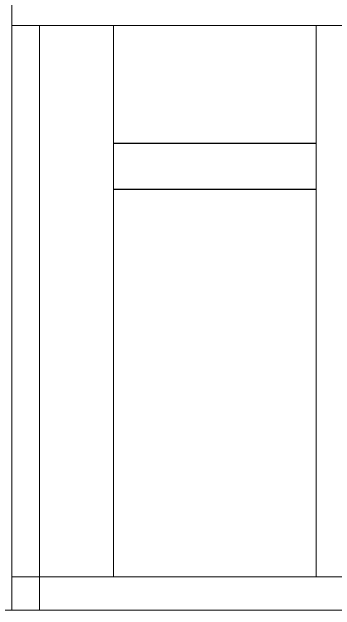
# Model space of a CAD drawing. Header units: metres. Extents: x -58 to 722, y -1100 to 345.
# Drawn here: x 44.465 to 46.217, y -21.121 to -17.879 of the extents above; entities that cross this region are included whole.
import ezdxf

# ---------------------------------------------------------------- set-up
doc = ezdxf.new("R2010")
doc.units = ezdxf.units.M
doc.header["$MEASUREMENT"] = 0
doc.layers.add('FSR_ARQ_29PERFILES ACERO', color=143, linetype='Continuous')
doc.layers.add('muro bajo', color=33, linetype='Continuous', lineweight=9)

msp = doc.modelspace()

# ---------------------------------------------------------------- linework, layer by layer
at = {"layer": 'FSR_ARQ_29PERFILES ACERO', "ltscale": 0.005}
for points in [[(46.115, -18.5912), (45.015, -18.5912)], [(46.115, -18.8412), (45.015, -18.8412)]]:
    msp.add_lwpolyline(points, dxfattribs=at)
at = {"layer": 'muro bajo', "ltscale": 0.005}
for points in [[(44.465, -21.1212), (44.465, -14.4612)], [(44.465, -17.9512), (48.715, -17.9512)], [(44.615, -21.1212), (44.615, -17.9512)], [(45.015, -20.9412), (45.015, -17.9512)], [(46.115, -20.9412), (46.115, -17.9512)], [(52.365, -20.9412), (44.465, -20.9412)], [(56.6016, -21.1212), (38.8333, -21.1212)]]:
    msp.add_lwpolyline(points, dxfattribs=at)

doc.saveas('drawing.dxf')
